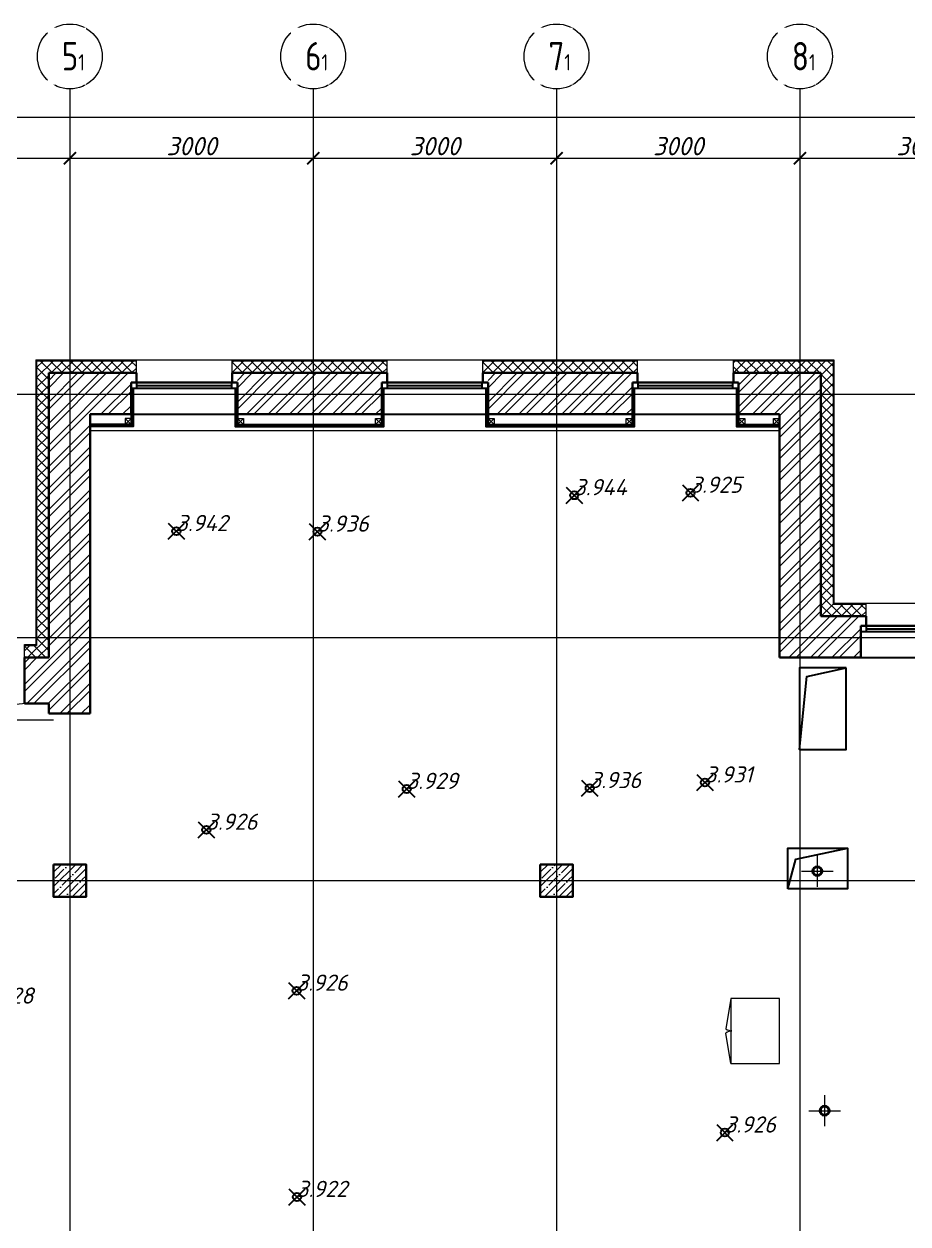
# Model space of a CAD drawing. Header units: millimetres. Extents: x -2 to 546, y 0 to 356.
# Drawn here: x 207.7 to 218.6, y 311.79 to 326.59 of the extents above; entities that cross this region are included whole.
import ezdxf
from ezdxf import colors
from ezdxf.entities.mleader import LeaderData, LeaderLine
from ezdxf.math import Vec2, Vec3

# ---------------------------------------------------------------- set-up
doc = ezdxf.new("R2010")
doc.units = ezdxf.units.MM
doc.header["$PDMODE"] = 35
doc.header["$PDSIZE"] = 0.1
doc.linetypes.add('CENTER', pattern=[2, 1.25, -0.25, 0.25, -0.25])
for name, color, linetype, lineweight in [('_0', 250, 'Continuous', 9), ('_ВК-К1', 14, 'Continuous', 40), ('АР_Колонны', 250, 'Continuous', 30), ('АР_Колонны Штрих', 250, 'Continuous', 5), ('АР_Навесной фасад', 147, 'Continuous', 5), ('АР_Оси', 195, 'Continuous', 9), ('АР_Оси размеры', 164, 'Continuous', 9), ('АР_Отметки', 250, 'Continuous', 15), ('АР_Подоконники', 163, 'Continuous', 9), ('АР_Сущ Несущая стена', 216, 'Continuous', 30), ('АР_Утеплитель', 250, 'Continuous', 9), ('АР_Штриховка кирпич', 250, 'Continuous', 9), ('Подвал', 250, 'Continuous', 30), ('ТХ_мебель_стац', 250, 'Continuous', 13)]:
    doc.layers.add(name, color=color, linetype=linetype, lineweight=lineweight)
for name, color, linetype in [('АР_новое окно', 155, 'Continuous'), ('М_проемы ОВ нч', 210, 'Continuous'), ('Пикет', 7, 'Continuous')]:
    doc.layers.add(name, color=color, linetype=linetype)
doc.styles.add('ISOCPEUR', font='isocpeur.ttf', dxfattribs={"width": 0.7})
doc.styles.add('ГОСТ 2.304', font='isocpeur.ttf', dxfattribs={"width": 0.7})
doc.styles.add('Мой', font='isocpeui.ttf')
doc.dimstyles.new('Размер в модели', dxfattribs={"dimscale": 0.5, "dimtxt": 0.45, "dimasz": 0.3, "dimexe": 0.05, "dimexo": 0.05, "dimgap": 0.07, "dimtad": 1, "dimdec": 0, "dimlfac": 1000, "dimzin": 1, "dimdsep": 46, "dimtxsty": 'Мой', "dimblk": 'ARCHTICK', "dimcen": 0, "dimdle": 0.05, "dimclrd": 7, "dimclre": 7, "dimclrt": 7, "dimadec": 7, "dimazin": 0, "dimtfac": 1, "dimtdec": 0, "dimtmove": 0, "dimatfit": 3, "dimfxl": 1, "dimfxlon": 1, "dimtolj": 1, "dimtzin": 9, "dimlwd": 13, "dimlwe": -1, "dimarcsym": 1})
pattern_1 = [(45, (-781.26362, 355.85036), (-0.13258252, 0.13258252), []), (45, (-781.17523, 355.85036), (-0.13258252, 0.13258252), [])]

# ---------------------------------------------------------------- blocks, each defined once
blk = doc.blocks.new('*U32')
at = {"layer": 'АР_новое окно', "lineweight": 20}
for p, q in [((0, 1310), (-70, 1310)), ((0, 0), (-70, 0))]:
    blk.add_line(p, q, dxfattribs=at)
at = {"layer": 'АР_новое окно'}
for p, q in [((-70, 1310), (-70, 0)), ((-70, 0), (-70, 1310)), ((0, 1240), (-70, 1240)), ((-35, 1240), (-35, 70)), ((0, 1310), (0, 0)), ((0, 70), (-70, 70))]:
    blk.add_line(p, q, dxfattribs=at)
blk = doc.blocks.new('_ArchTick')
at = {"color": 0, "linetype": 'ByBlock', "const_width": 0.15}
blk.add_lwpolyline([(-0.5, -0.5), (0.5, 0.5)], dxfattribs=at)
blk = doc.blocks.new('*D356')
at = {"layer": 'АР_Оси размеры', "color": 7, "ltscale": 100, "transparency": 16777216}
for p, q in [((205.266, 325.431), (205.266, 324.906)), ((208.266, 325.288), (208.266, 324.906))]:
    blk.add_line(p, q, dxfattribs=at)
at = {"layer": 'АР_Оси размеры', "color": 7, "lineweight": 13, "ltscale": 100, "transparency": 16777216}
blk.add_line((205.241, 324.931), (208.291, 324.931), dxfattribs=at)
at = {"layer": 'АР_Оси размеры', "color": 7, "linetype": 'ByBlock', "lineweight": 13, "transparency": 16777216, "xscale": 0.15, "yscale": 0.15, "zscale": 0.15, "rotation": 180}
blk.add_blockref('_ArchTick', (205.266, 324.931), dxfattribs=at)
at = {"layer": 'АР_Оси размеры', "color": 7, "linetype": 'ByBlock', "lineweight": 13, "transparency": 16777216, "xscale": 0.15, "yscale": 0.15, "zscale": 0.15}
blk.add_blockref('_ArchTick', (208.266, 324.931), dxfattribs=at)
at = {"layer": 'АР_Оси размеры', "color": 7, "transparency": 16777216, "insert": (206.766, 325.081), "char_height": 0.225, "attachment_point": 5, "style": 'Мой'}
blk.add_mtext('\\A1;3000', dxfattribs=at)
blk = doc.blocks.new('*D357')
at = {"layer": 'АР_Оси размеры', "color": 7, "ltscale": 100, "transparency": 16777216}
for p, q in [((208.266, 325.288), (208.266, 324.906)), ((211.266, 324.906), (211.266, 324.906))]:
    blk.add_line(p, q, dxfattribs=at)
at = {"layer": 'АР_Оси размеры', "color": 7, "lineweight": 13, "ltscale": 100, "transparency": 16777216}
blk.add_line((208.241, 324.931), (211.291, 324.931), dxfattribs=at)
at = {"layer": 'АР_Оси размеры', "color": 7, "linetype": 'ByBlock', "lineweight": 13, "transparency": 16777216, "xscale": 0.15, "yscale": 0.15, "zscale": 0.15, "rotation": 180}
blk.add_blockref('_ArchTick', (208.266, 324.931), dxfattribs=at)
at = {"layer": 'АР_Оси размеры', "color": 7, "linetype": 'ByBlock', "lineweight": 13, "transparency": 16777216, "xscale": 0.15, "yscale": 0.15, "zscale": 0.15}
blk.add_blockref('_ArchTick', (211.266, 324.931), dxfattribs=at)
at = {"layer": 'АР_Оси размеры', "color": 7, "transparency": 16777216, "insert": (209.766, 325.081), "char_height": 0.225, "attachment_point": 5, "style": 'Мой'}
blk.add_mtext('\\A1;3000', dxfattribs=at)
blk = doc.blocks.new('*D358')
at = {"layer": 'АР_Оси размеры', "color": 7, "ltscale": 100, "transparency": 16777216}
for p, q in [((214.266, 325.288), (214.266, 324.906)), ((211.266, 324.956), (211.266, 324.956))]:
    blk.add_line(p, q, dxfattribs=at)
at = {"layer": 'АР_Оси размеры', "color": 7, "lineweight": 13, "ltscale": 100, "transparency": 16777216}
blk.add_line((211.241, 324.931), (214.291, 324.931), dxfattribs=at)
at = {"layer": 'АР_Оси размеры', "color": 7, "linetype": 'ByBlock', "lineweight": 13, "transparency": 16777216, "xscale": 0.15, "yscale": 0.15, "zscale": 0.15, "rotation": 180}
blk.add_blockref('_ArchTick', (211.266, 324.931), dxfattribs=at)
at = {"layer": 'АР_Оси размеры', "color": 7, "linetype": 'ByBlock', "lineweight": 13, "transparency": 16777216, "xscale": 0.15, "yscale": 0.15, "zscale": 0.15}
blk.add_blockref('_ArchTick', (214.266, 324.931), dxfattribs=at)
at = {"layer": 'АР_Оси размеры', "color": 7, "transparency": 16777216, "insert": (212.766, 325.081), "char_height": 0.225, "attachment_point": 5, "style": 'Мой'}
blk.add_mtext('\\A1;3000', dxfattribs=at)
blk = doc.blocks.new('*D359')
at = {"layer": 'АР_Оси размеры', "color": 7, "ltscale": 100, "transparency": 16777216}
for p, q in [((214.266, 325.288), (214.266, 324.906)), ((217.266, 325.283), (217.266, 324.906))]:
    blk.add_line(p, q, dxfattribs=at)
at = {"layer": 'АР_Оси размеры', "color": 7, "lineweight": 13, "ltscale": 100, "transparency": 16777216}
blk.add_line((214.241, 324.931), (217.291, 324.931), dxfattribs=at)
at = {"layer": 'АР_Оси размеры', "color": 7, "linetype": 'ByBlock', "lineweight": 13, "transparency": 16777216, "xscale": 0.15, "yscale": 0.15, "zscale": 0.15, "rotation": 180}
blk.add_blockref('_ArchTick', (214.266, 324.931), dxfattribs=at)
at = {"layer": 'АР_Оси размеры', "color": 7, "linetype": 'ByBlock', "lineweight": 13, "transparency": 16777216, "xscale": 0.15, "yscale": 0.15, "zscale": 0.15}
blk.add_blockref('_ArchTick', (217.266, 324.931), dxfattribs=at)
at = {"layer": 'АР_Оси размеры', "color": 7, "transparency": 16777216, "insert": (215.766, 325.081), "char_height": 0.225, "attachment_point": 5, "style": 'Мой'}
blk.add_mtext('\\A1;3000', dxfattribs=at)
blk = doc.blocks.new('*D360')
at = {"layer": 'АР_Оси размеры', "color": 7, "ltscale": 100, "transparency": 16777216}
for p, q in [((217.266, 325.283), (217.266, 324.906)), ((220.266, 325.294), (220.266, 324.906))]:
    blk.add_line(p, q, dxfattribs=at)
at = {"layer": 'АР_Оси размеры', "color": 7, "lineweight": 13, "ltscale": 100, "transparency": 16777216}
blk.add_line((217.241, 324.931), (220.291, 324.931), dxfattribs=at)
at = {"layer": 'АР_Оси размеры', "color": 7, "linetype": 'ByBlock', "lineweight": 13, "transparency": 16777216, "xscale": 0.15, "yscale": 0.15, "zscale": 0.15, "rotation": 180}
blk.add_blockref('_ArchTick', (217.266, 324.931), dxfattribs=at)
at = {"layer": 'АР_Оси размеры', "color": 7, "linetype": 'ByBlock', "lineweight": 13, "transparency": 16777216, "xscale": 0.15, "yscale": 0.15, "zscale": 0.15}
blk.add_blockref('_ArchTick', (220.266, 324.931), dxfattribs=at)
at = {"layer": 'АР_Оси размеры', "color": 7, "transparency": 16777216, "insert": (218.766, 325.081), "char_height": 0.225, "attachment_point": 5, "style": 'Мой'}
blk.add_mtext('\\A1;3000', dxfattribs=at)
blk = doc.blocks.new('*D370')
at = {"layer": 'АР_Оси размеры', "color": 7, "lineweight": 13, "ltscale": 100, "transparency": 16777216}
blk.add_line((196.241, 325.437), (259.801, 325.437), dxfattribs=at)
at = {"layer": 'АР_Оси размеры', "color": 7, "ltscale": 100, "transparency": 16777216}
for p, q in [((196.266, 325.462), (196.266, 325.462)), ((259.776, 325.462), (259.776, 325.462))]:
    blk.add_line(p, q, dxfattribs=at)
at = {"layer": 'АР_Оси размеры', "color": 7, "linetype": 'ByBlock', "lineweight": 13, "transparency": 16777216, "xscale": 0.15, "yscale": 0.15, "zscale": 0.15, "rotation": 180}
blk.add_blockref('_ArchTick', (196.266, 325.437), dxfattribs=at)
at = {"layer": 'АР_Оси размеры', "color": 7, "linetype": 'ByBlock', "lineweight": 13, "transparency": 16777216, "xscale": 0.15, "yscale": 0.15, "zscale": 0.15}
blk.add_blockref('_ArchTick', (259.776, 325.437), dxfattribs=at)
at = {"layer": 'АР_Оси размеры', "color": 7, "transparency": 16777216, "insert": (228.021, 325.587), "char_height": 0.225, "attachment_point": 5, "style": 'Мой'}
blk.add_mtext('\\A1;63510', dxfattribs=at)
blk = doc.blocks.new('_DotSmall')
at = {"color": 0, "linetype": 'ByBlock', "const_width": 0.5}
blk.add_lwpolyline([(-0.0625, 0, 1), (0.0625, 0, 1)], format="xyb", close=True, dxfattribs=at)
blk = doc.blocks.new('шкаф мойка 2-х 800х600')
at = {"extrusion": (-6.19743e-05, -0.000470712, 1)}
for p, q in [((-12240, -147209, 0), (-12178, -147583, 0)), ((-12240, -147909, 0), (-12240, -147309, 0)), ((-12240, -148009, 0), (-12178, -147635, 0))]:
    blk.add_line(p, q, dxfattribs=at)
blk.add_lwpolyline([(-12240, -148009), (-12240, -147209), (-12840, -147209), (-12840, -148009)], close=True)
for centre, radius, start, end in [((-12257, -147477, 70), 132, 272.7246, 306.5699), ((-12256, -147740, 70), 131, 53.2335, 87.489)]:
    blk.add_arc(centre, radius, start, end, dxfattribs=at)
blk = doc.blocks.new('A$Ce02d65bd')
at = {"ltscale": 100}
for points in [[(0, 0), (0, 75), (75, 75), (75, 0), (0, 0)], [(0, 0), (75, 75)], [(0, 75), (75, 0)]]:
    blk.add_lwpolyline(points, dxfattribs=at)
blk = doc.blocks.new('A$Ca661e725')
at = {"layer": '_ВК-К1', "color": 18, "lineweight": 9, "ltscale": 100, "true_color": 0x000000}
for p, q in [((0, 155), (0, -155)), ((-147, 0), (147, 0))]:
    blk.add_line(p, q, dxfattribs=at)
blk = doc.blocks.new('A$C6552fe61')
at = {"layer": '_ВК-К1', "color": 18, "lineweight": 9, "ltscale": 100, "true_color": 0x000000}
for p, q in [((0, 192), (0, -192)), ((-195, 0), (195, 0))]:
    blk.add_line(p, q, dxfattribs=at)
blk = doc.blocks.new('прпр')
at = {"layer": 'АР_Колонны Штрих', "ltscale": 100}
h = blk.add_hatch(dxfattribs=at)
h.set_pattern_fill('ANSI35', scale=0.5)
h.set_pattern_definition([(45, (-748.98607, 356.09565), (-0.088388348, 0.088388348), []), (45, (-748.89768, 356.09565), (-0.088388348, 0.088388348), [0.15625, -0.03125, 0, -0.03125])])
h.paths.add_polyline_path([(208.466, 316.2242), (208.066, 316.2242), (208.066, 315.8242), (208.466, 315.8242)])
h = blk.add_hatch(dxfattribs=at)
h.set_pattern_fill('ANSI35', scale=0.5)
h.set_pattern_definition([(45, (-742.98607, 356.09565), (-0.088388348, 0.088388348), []), (45, (-742.89768, 356.09565), (-0.088388348, 0.088388348), [0.15625, -0.03125, 0, -0.03125])])
h.paths.add_polyline_path([(214.466, 316.2242), (214.066, 316.2242), (214.066, 315.8242), (214.466, 315.8242)])
at = {"layer": 'АР_Утеплитель', "ltscale": 100}
h = blk.add_hatch(dxfattribs=at)
h.set_pattern_fill('ANSI37', color=256, scale=0.7)
h.set_pattern_definition([(45, (-769.28394, 358.176325), (-0.061871843, 0.061871843), []), (135, (-769.28394, 358.176325), (-0.061871843, -0.061871843), [])])
h.paths.add_polyline_path([(209.086, 322.2842), (208.006, 322.2842), (208.006, 318.7744), (207.706, 318.7744), (207.706, 318.9244), (207.856, 318.9244), (207.856, 322.4342), (209.086, 322.4342)])
h = blk.add_hatch(dxfattribs=at)
h.set_pattern_fill('ANSI37', color=256, scale=0.7)
h.set_pattern_definition([(45, (-766.19394, 358.176325), (-0.061871843, 0.061871843), []), (135, (-766.19394, 358.176325), (-0.061871843, -0.061871843), [])])
h.paths.add_polyline_path([(212.176, 322.2842), (210.266, 322.2842), (210.266, 322.4342), (212.176, 322.4342)])
h = blk.add_hatch(dxfattribs=at)
h.set_pattern_fill('ANSI37', color=256, scale=0.7)
h.set_pattern_definition([(45, (-763.10394, 358.176325), (-0.061871843, 0.061871843), []), (135, (-763.10394, 358.176325), (-0.061871843, -0.061871843), [])])
h.paths.add_polyline_path([(215.266, 322.2842), (213.356, 322.2842), (213.356, 322.4342), (215.266, 322.4342)])
h = blk.add_hatch(dxfattribs=at)
h.set_pattern_fill('ANSI37', color=256, scale=0.7)
h.set_pattern_definition([(45, (-760.28894, 355.176325), (-0.061871843, 0.061871843), []), (135, (-760.28894, 355.176325), (-0.061871843, -0.061871843), [])])
h.paths.add_polyline_path([(218.081, 319.2842), (217.526, 319.2842), (217.526, 322.2842), (216.446, 322.2842), (216.446, 322.4342), (217.676, 322.4342), (217.676, 319.4342), (218.081, 319.4342)])
at = {"layer": 'АР_Штриховка кирпич', "ltscale": 100}
h = blk.add_hatch(dxfattribs=at)
h.set_pattern_fill('ANSI32', color=256, scale=0.5)
h.set_pattern_definition([(45, (-790.27362, 358.85036), (-0.13258252, 0.13258252), []), (45, (-790.18523, 358.85036), (-0.13258252, 0.13258252), [])])
h.paths.add_polyline_path([(209.021, 322.2842), (208.006, 322.2842), (208.006, 318.7744), (207.706, 318.7744), (207.706, 318.2075), (208.006, 318.2075), (208.006, 318.0842), (208.516, 318.0842), (208.516, 321.7742), (209.021, 321.7742)])
h = blk.add_hatch(dxfattribs=at)
h.set_pattern_fill('ANSI32', color=256, scale=0.5)
h.set_pattern_definition([(45, (-787.94862, 358.85036), (-0.13258252, 0.13258252), []), (45, (-787.86023, 358.85036), (-0.13258252, 0.13258252), [])])
h.paths.add_polyline_path([(212.111, 322.2842), (210.331, 322.2842), (210.331, 321.7742), (212.111, 321.7742)])
h = blk.add_hatch(dxfattribs=at)
h.set_pattern_fill('ANSI32', color=256, scale=0.5)
h.set_pattern_definition([(45, (-784.85862, 358.85036), (-0.13258252, 0.13258252), []), (45, (-784.77023, 358.85036), (-0.13258252, 0.13258252), [])])
h.paths.add_polyline_path([(215.201, 322.2842), (213.421, 322.2842), (213.421, 321.7742), (215.201, 321.7742)])
h = blk.add_hatch(dxfattribs=at)
h.set_pattern_fill('ANSI32', color=256, scale=0.5)
h.set_pattern_definition(pattern_1)
h.paths.add_polyline_path([(217.526, 322.2842), (217.526, 321.7631), (217.526, 319.2842), (217.016, 319.2842), (217.016, 321.7742), (216.511, 321.7742), (216.511, 322.2842)])
h = blk.add_hatch(dxfattribs=at)
h.set_pattern_fill('ANSI32', color=256, scale=0.5)
h.set_pattern_definition(pattern_1)
h.paths.add_polyline_path([(218.016, 319.2842), (217.526, 319.2842), (217.016, 319.2842), (217.016, 318.7742), (218.016, 318.7742)])
for points in [[(210.331, 322.1653), (210.331, 321.6484), (212.111, 321.6484), (212.111, 322.0263)], [(213.421, 322.1653), (213.421, 321.6484), (215.201, 321.6484), (215.201, 322.0263)], [(216.511, 322.1653), (216.511, 321.6484), (217.016, 321.6484)], [(209.021, 322.0953), (209.021, 321.6484), (208.516, 321.6484)], [(209.046, 322.0953), (209.046, 321.6234), (208.516, 321.6234)], [(209.0335, 322.0953), (209.0335, 321.6359), (208.516, 321.6359)], [(210.306, 322.0953), (210.306, 321.6234), (212.136, 321.6234), (212.136, 322.0953)], [(210.3185, 322.0953), (210.3185, 321.6359), (212.1235, 321.6359), (212.1235, 322.0953)], [(213.396, 322.0953), (213.396, 321.6234), (215.226, 321.6234), (215.226, 322.0953)], [(213.4085, 322.0953), (213.4085, 321.6359), (215.2135, 321.6359), (215.2135, 322.0953)], [(216.486, 322.0953), (216.486, 321.6234), (217.016, 321.6234)], [(216.4985, 322.0953), (216.4985, 321.6359), (217.016, 321.6359)]]:
    blk.add_lwpolyline(points)
at = {"layer": '_ВК-К1', "color": 18, "lineweight": 9, "ltscale": 100, "true_color": 0x000000}
for p, q in [((217.48, 316.2539), (217.48, 316.0289)), ((217.3781, 316.1414), (217.582, 316.1414)), ((217.57, 313.3419), (217.57, 313.0327)), ((217.423, 313.1873), (217.7171, 313.1873))]:
    blk.add_line(p, q, dxfattribs=at)
at = {"layer": '_ВК-К1', "color": 18, "lineweight": 40, "ltscale": 100, "true_color": 0x000000}
for centre in [(217.48, 316.1414), (217.57, 313.1873)]:
    blk.add_circle(centre, 0.055, dxfattribs=at)
at = {"layer": 'АР_Колонны', "color": 7, "ltscale": 100}
for points in [[(208.066, 316.2242), (208.466, 316.2242), (208.466, 315.8242), (208.066, 315.8242)], [(214.066, 316.2242), (214.466, 316.2242), (214.466, 315.8242), (214.066, 315.8242)]]:
    blk.add_lwpolyline(points, close=True, dxfattribs=at)
at = {"layer": 'АР_Навесной фасад', "ltscale": 100}
for p, q in [((207.846, 322.4442), (207.846, 318.9344)), ((207.846, 322.4442), (217.686, 322.4442)), ((207.856, 322.4342), (207.856, 318.9244)), ((207.856, 322.4342), (209.086, 322.4342)), ((210.266, 322.4342), (212.176, 322.4342)), ((213.356, 322.4342), (215.266, 322.4342)), ((216.446, 322.4342), (217.676, 322.4342)), ((217.676, 322.4342), (217.676, 319.4342)), ((217.686, 322.4442), (217.686, 319.4442)), ((217.686, 319.4442), (225.846, 319.4442)), ((217.676, 319.4342), (218.081, 319.4342))]:
    blk.add_line(p, q, dxfattribs=at)
at = {"layer": 'АР_Навесной фасад', "color": 18, "ltscale": 100, "true_color": 0x000000}
for points in [[(209.086, 322.2842), (209.086, 322.4442)], [(210.266, 322.2842), (210.266, 322.4442)], [(212.176, 322.2842), (212.176, 322.4442)], [(213.356, 322.2842), (213.356, 322.4442)], [(215.266, 322.2842), (215.266, 322.4442)], [(216.446, 322.2842), (216.446, 322.4442)], [(218.081, 319.2842), (218.081, 319.4442)], [(207.706, 318.9344), (207.846, 318.9344)], [(207.706, 318.7744), (207.706, 318.9344)], [(207.706, 318.9344), (207.846, 318.9344)], [(207.706, 318.7744), (207.706, 318.9344)], [(207.706, 318.9244), (207.856, 318.9244)], [(207.706, 318.9244), (207.856, 318.9244)]]:
    blk.add_lwpolyline(points, dxfattribs=at)
at = {"layer": 'АР_новое окно'}
for p, q in [((209.021, 321.7742), (210.331, 321.7742)), ((212.111, 321.7742), (213.421, 321.7742)), ((215.201, 321.7742), (216.511, 321.7742)), ((218.016, 318.7742), (219.326, 318.7742))]:
    blk.add_line(p, q, dxfattribs=at)
at = {"layer": 'АР_Оси', "linetype": 'CENTER', "ltscale": 1000}
for p, q in [((208.266, 325.7866), (208.266, 270.0543)), ((211.266, 325.7866), (211.266, 270.0543)), ((214.266, 325.7866), (214.266, 270.0543)), ((217.266, 325.7866), (217.2687, 270.1043)), ((190.1323, 322.0242), (273.3107, 322.0242)), ((190.1323, 319.0242), (273.3107, 319.0242)), ((190.1323, 316.0242), (273.3107, 316.0242)), ((190.1323, 316.0242), (273.3107, 316.0242))]:
    blk.add_line(p, q, dxfattribs=at)
at = {"layer": 'АР_Оси', "ltscale": 0.5}
for centre in [(208.266, 326.1866), (211.266, 326.1866), (214.266, 326.1866), (217.266, 326.1866)]:
    blk.add_circle(centre, 0.4, dxfattribs=at)
at = {"layer": 'АР_Подоконники', "ltscale": 100}
blk.add_line((208.516, 321.5742), (217.016, 321.5742), dxfattribs=at)
blk.add_lwpolyline([(207.6166, 318.0075), (208.066, 318.0075)], dxfattribs=at)
at = {"layer": 'АР_Сущ Несущая стена', "color": 7, "ltscale": 100}
for p, q in [((208.006, 322.2842), (208.006, 318.7744)), ((208.006, 322.2842), (209.086, 322.2842)), ((209.086, 322.1653), (209.086, 322.2842)), ((210.266, 322.2842), (212.176, 322.2842)), ((210.266, 322.1653), (210.266, 322.2842)), ((212.176, 322.1653), (212.176, 322.2842)), ((213.356, 322.2842), (215.266, 322.2842)), ((213.356, 322.1653), (213.356, 322.2842)), ((215.266, 322.1653), (215.266, 322.2842)), ((216.446, 322.2842), (217.526, 322.2842)), ((216.446, 322.1653), (216.446, 322.2842)), ((217.526, 322.2842), (217.526, 319.2842)), ((209.021, 322.1653), (209.021, 321.7742)), ((209.021, 322.1653), (209.086, 322.1653)), ((210.266, 322.1653), (210.331, 322.1653)), ((210.331, 322.1653), (210.331, 321.7742)), ((212.111, 322.1653), (212.111, 321.7742)), ((212.111, 322.1653), (212.176, 322.1653)), ((213.356, 322.1653), (213.421, 322.1653)), ((213.421, 322.1582), (213.421, 321.6484)), ((215.201, 322.1653), (215.201, 321.7742)), ((215.201, 322.1653), (215.266, 322.1653)), ((216.446, 322.1653), (216.511, 322.1653)), ((216.511, 322.1653), (216.511, 321.7742)), ((208.516, 321.7742), (208.516, 318.0842)), ((208.516, 321.7742), (209.021, 321.7742)), ((210.331, 321.7742), (212.111, 321.7742)), ((213.421, 321.7742), (215.201, 321.7742)), ((216.511, 321.7742), (217.016, 321.7742)), ((217.016, 321.7742), (217.016, 318.7742)), ((217.526, 319.2842), (218.081, 319.2842)), ((218.016, 319.1653), (218.016, 318.7742)), ((218.016, 319.1653), (218.081, 319.1653)), ((218.081, 319.1653), (218.081, 319.2842)), ((207.706, 318.7744), (207.706, 318.2075)), ((207.706, 318.7744), (207.706, 318.2075)), ((217.016, 318.7742), (218.016, 318.7742)), ((208.006, 318.2075), (208.006, 318.0842)), ((208.006, 318.2075), (208.006, 318.0842)), ((208.006, 318.0842), (208.516, 318.0842)), ((208.006, 318.0842), (208.516, 318.0842))]:
    blk.add_line(p, q, dxfattribs=at)
at = {"layer": 'АР_Сущ Несущая стена', "color": 7, "lineweight": 15, "ltscale": 100}
for p, q in [((209.021, 322.1653), (210.331, 322.1653)), ((212.111, 322.1653), (213.421, 322.1653)), ((215.201, 322.1653), (216.511, 322.1653)), ((218.016, 319.1653), (219.326, 319.1653))]:
    blk.add_line(p, q, dxfattribs=at)
at = {"layer": 'АР_Сущ Несущая стена', "color": 7, "ltscale": 100}
for points in [[(207.706, 318.7744), (208.006, 318.7744)], [(207.706, 318.7744), (208.006, 318.7744)], [(207.706, 318.2075), (208.006, 318.2075)], [(207.706, 318.2075), (208.006, 318.2075)]]:
    blk.add_lwpolyline(points, dxfattribs=at)
at = {"layer": 'АР_Сущ Несущая стена', "lineweight": 18, "ltscale": 100}
blk.add_arc((208.4737, 309.8165), 8.4257, 94.87652, 174.79678, dxfattribs=at)
at = {"layer": 'М_проемы ОВ нч', "color": 1, "linetype": 'ByBlock'}
blk.add_lwpolyline([(217.836, 318.6484), (217.2615, 318.6484), (217.2615, 317.6417), (217.836, 317.6417)], close=True, dxfattribs=at)
for points in [[(217.2615, 317.6417), (217.3506, 318.5395), (217.836, 318.6484)], [(217.116, 315.9242), (217.116, 316.4242), (217.851, 316.4242), (217.851, 315.9242), (217.116, 315.9242)], [(217.116, 315.9242), (217.2151, 316.2899), (217.851, 316.4242)]]:
    blk.add_lwpolyline(points, dxfattribs=at)
at = {"layer": '_0', "color": 1, "lineweight": -3, "ltscale": 500, "yscale": 0.001, "zscale": 0.001}
for p, xscale in [((209.021, 321.6484), -0.001), ((210.331, 321.6484), 0.001), ((212.036, 321.6484), 0.001), ((213.421, 321.6484), 0.001), ((215.126, 321.6484), 0.001), ((216.511, 321.6484), 0.001), ((216.9413, 321.6484), 0.001)]:
    blk.add_blockref('A$Ce02d65bd', p, dxfattribs=dict(at, xscale=xscale))
at = {"layer": 'АР_новое окно', "xscale": -0.001, "yscale": 0.001, "zscale": 0.001, "rotation": 89.99999999999993}
for p in [(210.331, 322.0953), (213.421, 322.0953), (216.511, 322.0953), (219.326, 319.0953)]:
    blk.add_blockref('*U32', p, dxfattribs=at)
at = {"layer": 'Подвал', "lineweight": 13, "ltscale": 500, "xscale": 0.001, "yscale": 0.001, "zscale": 0.001}
for name, p in [('A$C6552fe61', (217.48, 316.1414)), ('A$Ca661e725', (217.48, 316.1414)), ('A$C6552fe61', (217.57, 313.1873))]:
    blk.add_blockref(name, p, dxfattribs=at)
at = {"layer": 'ТХ_мебель_стац', "xscale": 0.001, "yscale": 0.001, "zscale": 0.001, "rotation": 180}
blk.add_blockref('шкаф мойка 2-х 800х600', (204.176, 166.5622), dxfattribs=at)
at = {"layer": 'АР_Оси размеры', "ltscale": 100}
for base, p1, p2, picture, middle in [((259.776, 325.4366), (196.266, 325.4366), (259.776, 325.4366), '*D370', (228.021, 325.5868)), ((208.266, 324.9313), (205.266, 325.519), (208.266, 325.3133), '*D356', (206.766, 325.0814)), ((211.266, 324.9313), (208.266, 325.3133), (211.266, 324.9313), '*D357', (209.766, 325.0814)), ((214.266, 324.9313), (211.266, 324.9313), (214.266, 325.3133), '*D358', (212.766, 325.0814)), ((217.266, 324.9313), (214.266, 325.3133), (217.266, 325.3076), '*D359', (215.766, 325.0814)), ((220.266, 324.9313), (217.266, 325.3076), (220.266, 325.3191), '*D360', (218.766, 325.0814))]:
    dim = blk.add_linear_dim(base=base, p1=p1, p2=p2, dimstyle='Размер в модели', dxfattribs=at)
    dim.commit()
    dim.dimension.update_dxf_attribs({"geometry": picture, "text_midpoint": middle})
at = {"layer": 'АР_Отметки'}
ml = blk.add_multileader_mtext('Standard', dxfattribs=at)
ml.set_content('Л.4', color=256, style='ISOCPEUR')
ml.set_leader_properties(color=256, linetype='Continuous', lineweight=-1)
ml.set_arrow_properties(name='DOTSMALL')
ml.build(insert=Vec2(0, 0))
ml.multileader.update_dxf_attribs({"has_text_frame": 1, "text_left_attachment_type": 4, "text_right_attachment_type": 4, "dogleg_length": 100, "arrow_head_size": 0.18})
ctx = ml.context
ctx.base_point, ctx.char_height, ctx.arrow_head_size, ctx.landing_gap_size, ctx.plane_origin = Vec3(147349.9034, 168749.0666), 0.25, 0.18, 0.05, Vec3(254.9196, 309.402)
ctx.left_attachment, ctx.right_attachment = 4, 4
notes = []
notes.append((ctx, [(0, (0, 0, 0), (0, 0), (1, 0), 1, [])]))
ctx.mtext.insert, ctx.mtext.width, ctx.mtext.line_spacing_style, ctx.mtext.flow_direction = Vec3(226.8511, 321.8721), 0.852697, 2, 5
ml = blk.add_multileader_mtext('Standard', dxfattribs=at)
ml.set_content('Л.4', color=256, style='ISOCPEUR')
ml.set_leader_properties(color=256, linetype='Continuous', lineweight=-1)
ml.set_arrow_properties(name='DOTSMALL')
ml.build(insert=Vec2(0, 0))
ml.multileader.update_dxf_attribs({"has_text_frame": 1, "text_left_attachment_type": 4, "text_right_attachment_type": 4, "dogleg_length": 100, "arrow_head_size": 0.18})
ctx = ml.context
ctx.base_point, ctx.char_height, ctx.arrow_head_size, ctx.landing_gap_size, ctx.plane_origin = Vec3(147485.2159, 168748.814), 0.25, 0.18, 0.05, Vec3(390.2341, 309.1284)
ctx.left_attachment, ctx.right_attachment = 4, 4
notes.append((ctx, [(0, (0, 0, 0), (0, 0), (1, 0), 1, [])]))
ctx.mtext.insert, ctx.mtext.width, ctx.mtext.line_spacing_style, ctx.mtext.flow_direction = Vec3(362.1637, 321.6194), 0.852697, 2, 5
ml = blk.add_multileader_mtext('Standard', dxfattribs=at)
ml.set_content('Л.4', color=256, style='ISOCPEUR')
ml.set_leader_properties(color=256, linetype='Continuous', lineweight=-1)
ml.set_arrow_properties(name='DOTSMALL')
ml.build(insert=Vec2(0, 0))
ml.multileader.update_dxf_attribs({"has_text_frame": 1, "text_left_attachment_type": 4, "text_right_attachment_type": 4, "dogleg_length": 100, "arrow_head_size": 0.18})
ctx = ml.context
ctx.base_point, ctx.char_height, ctx.arrow_head_size, ctx.landing_gap_size, ctx.plane_origin = Vec3(147622.5144, 168748.553), 0.25, 0.18, 0.05, Vec3(526.7959, 309.402)
ctx.left_attachment, ctx.right_attachment = 4, 4
notes.append((ctx, [(0, (0, 0, 0), (0, 0), (1, 0), 1, [])]))
ctx.mtext.insert, ctx.mtext.width, ctx.mtext.line_spacing_style, ctx.mtext.flow_direction = Vec3(499.4622, 321.3584), 0.852697, 2, 5
ml = blk.add_multileader_mtext('Standard', dxfattribs=at)
ml.set_content('+2,850', color=256, style='ISOCPEUR')
ml.set_leader_properties(color=256, linetype='Continuous', lineweight=-1)
ml.set_arrow_properties(name='DOTSMALL')
ml.build(insert=Vec2(0, 0))
ml.multileader.update_dxf_attribs({"has_text_frame": 1, "text_left_attachment_type": 4, "text_right_attachment_type": 4, "dogleg_length": 100, "arrow_head_size": 0.18})
ctx = ml.context
ctx.base_point, ctx.char_height, ctx.arrow_head_size, ctx.landing_gap_size, ctx.plane_origin = Vec3(147350.144, 168748.1462), 0.25, 0.18, 0.05, Vec3(227.6016, 321.5576)
ctx.left_attachment, ctx.right_attachment = 4, 4
notes.append((ctx, [(0, (0, 0, 0), (0, 0), (1, 0), 1, [])]))
ctx.mtext.insert, ctx.mtext.width, ctx.mtext.line_spacing_style, ctx.mtext.flow_direction = Vec3(227.0917, 320.9516), 0.852697, 2, 5
ml = blk.add_multileader_mtext('Standard', dxfattribs=at)
ml.set_content('+8,400', color=256, style='ISOCPEUR')
ml.set_leader_properties(color=256, linetype='Continuous', lineweight=-1)
ml.set_arrow_properties(name='DOTSMALL')
ml.build(insert=Vec2(0, 0))
ml.multileader.update_dxf_attribs({"has_text_frame": 1, "text_left_attachment_type": 4, "text_right_attachment_type": 4, "dogleg_length": 100, "arrow_head_size": 0.18})
ctx = ml.context
ctx.base_point, ctx.char_height, ctx.arrow_head_size, ctx.landing_gap_size, ctx.plane_origin = Vec3(147485.035, 168748.0566), 0.25, 0.18, 0.05, Vec3(362.476, 321.3317)
ctx.left_attachment, ctx.right_attachment = 4, 4
notes.append((ctx, [(0, (0, 0, 0), (0, 0), (1, 0), 1, [])]))
ctx.mtext.insert, ctx.mtext.width, ctx.mtext.line_spacing_style, ctx.mtext.flow_direction = Vec3(361.9827, 320.862), 0.852697, 2, 5
ml = blk.add_multileader_mtext('Standard', dxfattribs=at)
ml.set_content('+7,050', color=256, style='ISOCPEUR')
ml.set_leader_properties(color=256, linetype='Continuous', lineweight=-1)
ml.set_arrow_properties(name='DOTSMALL')
ml.build(insert=Vec2(0, 0))
ml.multileader.update_dxf_attribs({"has_text_frame": 1, "text_left_attachment_type": 4, "text_right_attachment_type": 4, "dogleg_length": 100, "arrow_head_size": 0.18})
ctx = ml.context
ctx.base_point, ctx.char_height, ctx.arrow_head_size, ctx.landing_gap_size, ctx.plane_origin = Vec3(147490.3292, 168747.9848), 0.25, 0.18, 0.05, Vec3(367.1456, 319.1893)
ctx.left_attachment, ctx.right_attachment = 4, 4
notes.append((ctx, [(0, (0, 0, 0), (0, 0), (1, 0), 1, [])]))
ctx.mtext.insert, ctx.mtext.width, ctx.mtext.line_spacing_style, ctx.mtext.flow_direction = Vec3(367.277, 320.7902), 0.852697, 2, 5
ml = blk.add_multileader_mtext('Standard', dxfattribs=at)
ml.set_content('+11,550', color=256, style='ISOCPEUR')
ml.set_leader_properties(color=256, linetype='Continuous', lineweight=-1)
ml.set_arrow_properties(name='DOTSMALL')
ml.build(insert=Vec2(0, 0))
ml.multileader.update_dxf_attribs({"has_text_frame": 1, "text_left_attachment_type": 4, "text_right_attachment_type": 4, "dogleg_length": 100, "arrow_head_size": 0.18})
ctx = ml.context
ctx.base_point, ctx.char_height, ctx.arrow_head_size, ctx.landing_gap_size, ctx.plane_origin = Vec3(147621.9099, 168747.9026), 0.25, 0.18, 0.05, Vec3(496.6465, 319.7835)
ctx.left_attachment, ctx.right_attachment = 4, 4
notes.append((ctx, [(0, (0, 0, 0), (0, 0), (1, 0), 1, [])]))
ctx.mtext.insert, ctx.mtext.width, ctx.mtext.line_spacing_style, ctx.mtext.flow_direction = Vec3(498.8577, 320.708), 0.852697, 2, 5
ml = blk.add_multileader_mtext('Standard', dxfattribs=at)
ml.set_content('+11,550', color=256, style='ISOCPEUR')
ml.set_leader_properties(color=256, linetype='Continuous', lineweight=-1)
ml.set_arrow_properties(name='DOTSMALL')
ml.build(insert=Vec2(0, 0))
ml.multileader.update_dxf_attribs({"has_text_frame": 1, "text_left_attachment_type": 4, "text_right_attachment_type": 4, "dogleg_length": 100, "arrow_head_size": 0.18})
ctx = ml.context
ctx.base_point, ctx.char_height, ctx.arrow_head_size, ctx.landing_gap_size, ctx.plane_origin = Vec3(147621.9099, 168747.9026), 0.25, 0.18, 0.05, Vec3(496.6465, 319.7835)
ctx.left_attachment, ctx.right_attachment = 4, 4
notes.append((ctx, [(0, (0, 0, 0), (0, 0), (1, 0), 1, [])]))
ctx.mtext.insert, ctx.mtext.width, ctx.mtext.line_spacing_style, ctx.mtext.flow_direction = Vec3(498.8577, 320.708), 0.852697, 2, 5
ml = blk.add_multileader_mtext('Standard', dxfattribs=at)
ml.set_content('+13,200', color=256, style='ISOCPEUR')
ml.set_leader_properties(color=256, linetype='Continuous', lineweight=-1)
ml.set_arrow_properties(name='DOTSMALL')
ml.build(insert=Vec2(0, 0))
ml.multileader.update_dxf_attribs({"has_text_frame": 1, "text_left_attachment_type": 4, "text_right_attachment_type": 4, "dogleg_length": 100, "arrow_head_size": 0.18})
ctx = ml.context
ctx.base_point, ctx.char_height, ctx.arrow_head_size, ctx.landing_gap_size, ctx.plane_origin = Vec3(147627.0658, 168747.8362), 0.25, 0.18, 0.05, Vec3(501.6465, 320.5285)
ctx.left_attachment, ctx.right_attachment = 4, 4
notes.append((ctx, [(0, (0, 0, 0), (0, 0), (1, 0), 1, [])]))
ctx.mtext.insert, ctx.mtext.width, ctx.mtext.line_spacing_style, ctx.mtext.flow_direction = Vec3(504.0135, 320.6416), 0.852697, 2, 5
ml = blk.add_multileader_mtext('Standard', dxfattribs=at)
ml.set_content('+4,200', color=256, style='ISOCPEUR')
ml.set_leader_properties(color=256, linetype='Continuous', lineweight=-1)
ml.set_arrow_properties(name='DOTSMALL')
ml.build(insert=Vec2(0, 0))
ml.multileader.update_dxf_attribs({"has_text_frame": 1, "text_left_attachment_type": 4, "text_right_attachment_type": 4, "dogleg_length": 100, "arrow_head_size": 0.18})
ctx = ml.context
ctx.base_point, ctx.char_height, ctx.arrow_head_size, ctx.landing_gap_size, ctx.plane_origin = Vec3(147355.4877, 168747.8341), 0.25, 0.18, 0.05, Vec3(232.304, 319.0387)
ctx.left_attachment, ctx.right_attachment = 4, 4
notes.append((ctx, [(0, (0, 0, 0), (0, 0), (1, 0), 1, [])]))
ctx.mtext.insert, ctx.mtext.width, ctx.mtext.line_spacing_style, ctx.mtext.flow_direction = Vec3(232.4354, 320.6396), 0.852697, 2, 5
ml = blk.add_multileader_mtext('Standard', dxfattribs=at)
ml.set_content('+13,340', color=256, style='ISOCPEUR')
ml.set_leader_properties(color=256, linetype='Continuous', lineweight=-1)
ml.set_arrow_properties(name='DOTSMALL')
ml.build(insert=Vec2(0, 0))
ml.multileader.update_dxf_attribs({"has_text_frame": 1, "text_left_attachment_type": 4, "text_right_attachment_type": 4, "dogleg_length": 100, "arrow_head_size": 0.18})
ctx = ml.context
ctx.base_point, ctx.char_height, ctx.arrow_head_size, ctx.landing_gap_size, ctx.plane_origin = Vec3(147626.95, 168746.2444), 0.25, 0.18, 0.05, Vec3(502.3289, 319.0113)
ctx.left_attachment, ctx.right_attachment = 4, 4
notes.append((ctx, [(0, (0, 0, 0), (0, 0), (1, 0), 1, [])]))
ctx.mtext.insert, ctx.mtext.width, ctx.mtext.line_spacing_style, ctx.mtext.flow_direction = Vec3(503.8977, 319.0498), 0.852697, 2, 5
ml = blk.add_multileader_mtext('Standard', dxfattribs=at)
ml.set_content('+2,100', color=256, style='ISOCPEUR')
ml.set_leader_properties(color=256, linetype='Continuous', lineweight=-1)
ml.set_arrow_properties(name='DOTSMALL')
ml.build(insert=Vec2(0, 0))
ml.multileader.update_dxf_attribs({"has_text_frame": 1, "text_left_attachment_type": 4, "text_right_attachment_type": 4, "dogleg_length": 100, "arrow_head_size": 0.18})
ctx = ml.context
ctx.base_point, ctx.char_height, ctx.arrow_head_size, ctx.landing_gap_size, ctx.plane_origin = Vec3(147381.6577, 168745.8522), 0.25, 0.18, 0.05, Vec3(252.7958, 312.5389)
ctx.left_attachment, ctx.right_attachment = 4, 4
notes.append((ctx, [(0, (0, 0, 0), (0, 0), (1, 0), 1, [])]))
ctx.mtext.insert, ctx.mtext.width, ctx.mtext.line_spacing_style, ctx.mtext.flow_direction = Vec3(258.6054, 318.6576), 0.852697, 2, 5
ml = blk.add_multileader_mtext('Standard', dxfattribs=at)
ml.set_content('+6,300', color=256, style='ISOCPEUR')
ml.set_leader_properties(color=256, linetype='Continuous', lineweight=-1)
ml.set_arrow_properties(name='DOTSMALL')
ml.build(insert=Vec2(0, 0))
ml.multileader.update_dxf_attribs({"has_text_frame": 1, "text_left_attachment_type": 4, "text_right_attachment_type": 4, "dogleg_length": 100, "arrow_head_size": 0.18})
ctx = ml.context
ctx.base_point, ctx.char_height, ctx.arrow_head_size, ctx.landing_gap_size, ctx.plane_origin = Vec3(147516.4938, 168745.4046), 0.25, 0.18, 0.05, Vec3(401.7354, 315.6357)
ctx.left_attachment, ctx.right_attachment = 4, 4
notes.append((ctx, [(0, (0, 0, 0), (0, 0), (1, 0), 1, [])]))
ctx.mtext.insert, ctx.mtext.width, ctx.mtext.line_spacing_style, ctx.mtext.flow_direction = Vec3(393.4415, 318.21), 0.852697, 2, 5
ml = blk.add_multileader_mtext('Standard', dxfattribs=at)
ml.set_content('Л.5', color=256, style='ISOCPEUR')
ml.set_leader_properties(color=256, linetype='Continuous', lineweight=-1)
ml.set_arrow_properties(name='DOTSMALL')
ml.build(insert=Vec2(0, 0))
ml.multileader.update_dxf_attribs({"has_text_frame": 1, "text_left_attachment_type": 4, "text_right_attachment_type": 4, "dogleg_length": 100, "arrow_head_size": 0.18})
ctx = ml.context
ctx.base_point, ctx.char_height, ctx.arrow_head_size, ctx.landing_gap_size, ctx.plane_origin = Vec3(147515.0398, 168745.3867), 0.25, 0.18, 0.05, Vec3(417.7204, 304.1381)
ctx.left_attachment, ctx.right_attachment = 4, 4
notes.append((ctx, [(0, (0, 0, 0), (0, 0), (1, 0), 1, [])]))
ctx.mtext.insert, ctx.mtext.width, ctx.mtext.line_spacing_style, ctx.mtext.flow_direction = Vec3(391.9876, 318.1921), 0.852697, 2, 5
ml = blk.add_multileader_mtext('Standard', dxfattribs=at)
ml.set_content('Л.5', color=256, style='ISOCPEUR')
ml.set_leader_properties(color=256, linetype='Continuous', lineweight=-1)
ml.set_arrow_properties(name='DOTSMALL')
ml.build(insert=Vec2(0, 0))
ml.multileader.update_dxf_attribs({"has_text_frame": 1, "text_left_attachment_type": 4, "text_right_attachment_type": 4, "dogleg_length": 100, "arrow_head_size": 0.18})
ctx = ml.context
ctx.base_point, ctx.char_height, ctx.arrow_head_size, ctx.landing_gap_size, ctx.plane_origin = Vec3(147379.8526, 168744.9655), 0.25, 0.18, 0.05, Vec3(282.5048, 303.7083)
ctx.left_attachment, ctx.right_attachment = 4, 4
notes.append((ctx, [(0, (0, 0, 0), (0, 0), (1, 0), 1, [])]))
ctx.mtext.insert, ctx.mtext.width, ctx.mtext.line_spacing_style, ctx.mtext.flow_direction = Vec3(256.8003, 317.771), 0.852697, 2, 5
ml = blk.add_multileader_mtext('Standard', dxfattribs=at)
ml.set_content('+4,200', color=256, style='ISOCPEUR')
ml.set_leader_properties(color=256, linetype='Continuous', lineweight=-1)
ml.set_arrow_properties(name='DOTSMALL')
ml.build(insert=Vec2(0, 0))
ml.multileader.update_dxf_attribs({"has_text_frame": 1, "text_left_attachment_type": 4, "text_right_attachment_type": 4, "dogleg_length": 100, "arrow_head_size": 0.18})
ctx = ml.context
ctx.base_point, ctx.char_height, ctx.arrow_head_size, ctx.landing_gap_size, ctx.plane_origin = Vec3(147353.8742, 168744.3602), 0.25, 0.18, 0.05, Vec3(229.0066, 313.3532)
ctx.left_attachment, ctx.right_attachment = 4, 4
notes.append((ctx, [(0, (0, 0, 0), (0, 0), (1, 0), 1, [])]))
ctx.mtext.insert, ctx.mtext.width, ctx.mtext.line_spacing_style, ctx.mtext.flow_direction = Vec3(230.8219, 317.1656), 0.852697, 2, 5
ml = blk.add_multileader_mtext('Standard', dxfattribs=at)
ml.set_content('+8,400', color=256, style='ISOCPEUR')
ml.set_leader_properties(color=256, linetype='Continuous', lineweight=-1)
ml.set_arrow_properties(name='DOTSMALL')
ml.build(insert=Vec2(0, 0))
ml.multileader.update_dxf_attribs({"has_text_frame": 1, "text_left_attachment_type": 4, "text_right_attachment_type": 4, "dogleg_length": 100, "arrow_head_size": 0.18})
ctx = ml.context
ctx.base_point, ctx.char_height, ctx.arrow_head_size, ctx.landing_gap_size, ctx.plane_origin = Vec3(147467.6321, 168740.3994), 0.25, 0.18, 0.05, Vec3(344.7571, 312.6644)
ctx.left_attachment, ctx.right_attachment = 4, 4
notes.append((ctx, [(0, (0, 0, 0), (0, 0), (1, 0), 1, [])]))
ctx.mtext.insert, ctx.mtext.width, ctx.mtext.line_spacing_style, ctx.mtext.flow_direction = Vec3(344.5798, 313.2049), 0.852697, 2, 5
for ctx, leaders in notes:
    for number, flags, end, landing, length, lines in leaders:
        leader = LeaderData()
        leader.index, (leader.has_last_leader_line, leader.has_dogleg_vector, leader.attachment_direction) = number, flags
        leader.last_leader_point, leader.dogleg_vector, leader.dogleg_length = Vec3(end), Vec3(landing), length
        for number, points, colour, breaks in lines:
            line = LeaderLine()
            line.index, line.vertices, line.color, line.breaks = number, Vec3.list(points), colors.encode_raw_color(colour), breaks
            leader.lines.append(line)
        ctx.leaders.append(leader)
at = {"layer": 'АР_Оси', "char_height": 0.35, "width": 0.123867, "attachment_point": 1, "line_spacing_factor": 1.149209, "style": 'ГОСТ 2.304', "bg_fill": 2}
for s, insert in [('{\\W0.8;5\\H0.57143x;1}', (208.1662, 326.3644)), ('{\\W0.8;6\\H0.57143x;1}', (211.1662, 326.3644)), ('{\\W0.8;7\\H0.57143x;1}', (214.1662, 326.3644)), ('{\\W0.8;8\\H0.57143x;1}', (217.1662, 326.3644))]:
    blk.add_mtext(s, dxfattribs=dict(at, insert=insert))

msp = doc.modelspace()

# ---------------------------------------------------------------- block references
msp.add_blockref('прпр', (0, 0))

# ---------------------------------------------------------------- next in the draw order: linework, layer by layer
at = {"layer": 'Пикет', "color": 1}
for p in [(214.484, 320.776, 3.944), (215.918, 320.806, 3.925), (209.579, 320.334, 3.942), (211.318, 320.327, 3.936), (212.419, 317.155, 3.929), (214.675, 317.165, 3.936), (216.096, 317.234, 3.931), (209.949, 316.651, 3.926), (211.062, 314.667, 3.926), (216.341, 312.918, 3.926), (211.066, 312.124, 3.922)]:
    msp.add_point(p, dxfattribs=at)

# ---------------------------------------------------------------- next in the draw order: texts
at = {"layer": 'Пикет', "color": 5, "style": 'Мой'}
for s, p in [('3.944', (214.484, 320.776, 3.944)), ('3.925', (215.918, 320.806, 3.925)), ('3.942', (209.579, 320.334, 3.942)), ('3.936', (211.318, 320.327, 3.936)), ('3.931', (216.096, 317.234, 3.931)), ('3.929', (212.419, 317.155, 3.929)), ('3.936', (214.675, 317.165, 3.936)), ('3.926', (209.949, 316.651, 3.926)), ('3.926', (211.062, 314.667, 3.926)), ('3.928', (207.183, 314.507, 3.928)), ('3.926', (216.341, 312.918, 3.926)), ('3.922', (211.066, 312.124, 3.922))]:
    msp.add_text(s, height=0.2, dxfattribs=at).set_placement(p)

doc.saveas('drawing.dxf')
